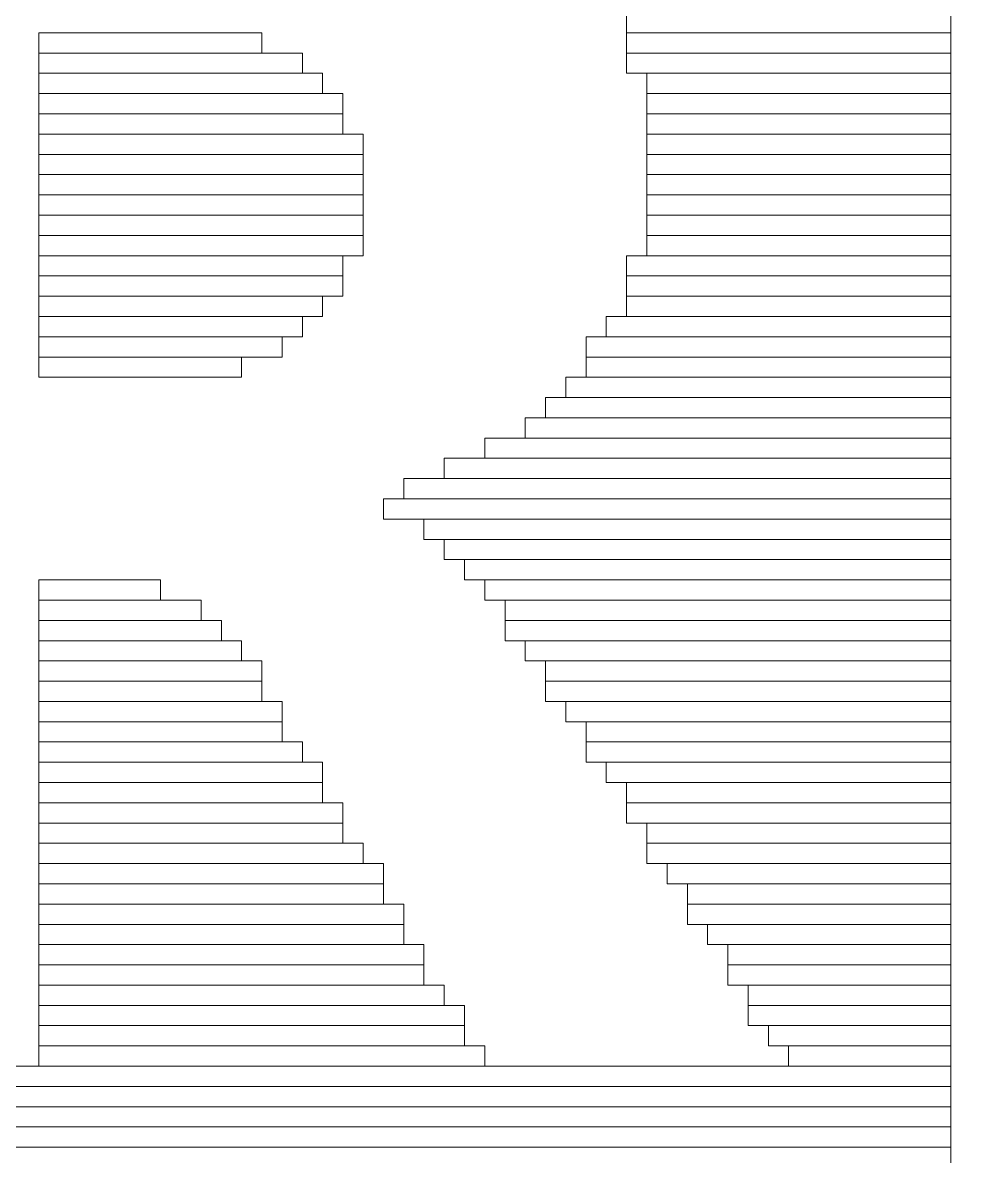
# Model space of a CAD drawing. Header units: millimetres. Extents: x -90 to 99, y -65 to 67.
# Drawn here: x -64.135 to -62.944, y 28.477 to 29.898 of the extents above; entities that cross this region are included whole.
import ezdxf

# ---------------------------------------------------------------- set-up
doc = ezdxf.new("R2010")
doc.units = ezdxf.units.MM
doc.header["$MEASUREMENT"] = 0
doc.layers.add('BG_OUTLINE', color=7, linetype='Continuous')
doc.layers.add('MA_PEN3', color=7, linetype='Continuous')

msp = doc.modelspace()

# ---------------------------------------------------------------- linework, layer by layer
at = {"layer": 'BG_OUTLINE', "color": 3, "lineweight": 9}
msp.add_open_spline([(-71.7269, -61.8795), (-71.7269, -61.8795), (-71.7343, 42.2681), (-71.7343, 42.2681), (-71.7343, 42.2681), (-71.7348, 43.0066), (-71.4419, 43.715), (-70.92, 44.2375), (-70.92, 44.2375), (-70.3982, 44.76), (-69.6866, 45.0538), (-68.9482, 45.0543), (-68.9482, 45.0543), (-68.9482, 45.0543), (75.2046, 45.0543), (75.2046, 45.0543), (75.2046, 45.0543), (76.8319, 45.0552), (78.1763, 43.7805), (78.2661, 42.1556), (78.2661, 42.1556), (78.2661, 42.1556), (78.2661, 31.2814), (78.2661, 31.2814), (78.2661, 31.2814), (78.2661, 31.2814), (72.2646, 31.2814), (72.2646, 31.2814), (72.2646, 31.2814), (72.2646, 31.2814), (72.2646, 26.9814), (72.2646, 26.9814), (72.2646, 26.9814), (72.2646, 26.9814), (78.2661, 26.9814), (78.2661, 26.9814), (78.2661, 26.9814), (78.2661, 26.9814), (78.2661, 18.6553), (78.2661, 18.6553), (78.2661, 18.6553), (78.2661, 18.6553), (72.2496, 18.6553), (72.2496, 18.6553), (72.2496, 18.6553), (72.2496, 18.6553), (72.2496, 14.3553), (72.2496, 14.3553), (72.2496, 14.3553), (72.2496, 14.3553), (78.2661, 14.3553), (78.2661, 14.3553), (78.2661, 14.3553), (78.2661, 14.3553), (78.2661, 9.255), (78.2661, 9.255), (78.2661, 9.255), (78.2661, 9.255), (72.2648, 9.255), (72.2648, 9.255), (72.2648, 9.255), (72.2648, 9.255), (72.2648, 4.955), (72.2648, 4.955), (72.2648, 4.955), (72.2648, 4.955), (78.2661, 4.955), (78.2661, 4.955), (78.2661, 4.955), (78.2661, 4.955), (78.2661, -3.3762), (78.2661, -3.3762), (78.2661, -3.3762), (78.2661, -3.3762), (72.2445, -3.3762), (72.2445, -3.3762), (72.2445, -3.3762), (72.2445, -3.3762), (72.2445, -7.6762), (72.2445, -7.6762), (72.2445, -7.6762), (72.2445, -7.6762), (78.2661, -7.6762), (78.2661, -7.6762), (78.2661, -7.6762), (78.2661, -7.6762), (78.2661, -12.7615), (78.2661, -12.7615), (78.2661, -12.7615), (78.2661, -12.7615), (72.2651, -12.7615), (72.2651, -12.7615), (72.2651, -12.7615), (72.2651, -12.7615), (72.2651, -17.0615), (72.2651, -17.0615), (72.2651, -17.0615), (72.2651, -17.0615), (78.2661, -17.0615), (78.2661, -17.0615), (78.2661, -17.0615), (78.2661, -17.0615), (78.2661, -25.4097), (78.2661, -25.4097), (78.2661, -25.4097), (78.2661, -25.4097), (72.2656, -25.4097), (72.2656, -25.4097), (72.2656, -25.4097), (72.2656, -25.4097), (72.2656, -29.7097), (72.2656, -29.7097), (72.2656, -29.7097), (72.2656, -29.7097), (78.2661, -29.7097), (78.2661, -29.7097), (78.2661, -29.7097), (78.2661, -29.7097), (78.2661, -34.793), (78.2661, -34.793), (78.2661, -34.793), (78.2661, -34.793), (72.2679, -34.793), (72.2679, -34.793), (72.2679, -34.793), (72.2679, -34.793), (72.2679, -39.0929), (72.2679, -39.0929), (72.2679, -39.0929), (72.2679, -39.0929), (78.2661, -39.0929), (78.2661, -39.0929), (78.2661, -39.0929), (78.2661, -39.0929), (78.2661, -47.4269), (78.2661, -47.4269), (78.2661, -47.4269), (78.2661, -47.4269), (72.2679, -47.4269), (72.2679, -47.4269), (72.2679, -47.4269), (72.2679, -47.4269), (72.2679, -51.7269), (72.2679, -51.7269), (72.2679, -51.7269), (72.2679, -51.7269), (78.2661, -51.7269), (78.2661, -51.7269), (78.2661, -51.7269), (78.2661, -51.7269), (78.2661, -51.8138), (78.2661, -51.8138), (78.2661, -51.8138), (78.2661, -51.8138), (78.2656, -61.8468), (78.2656, -61.8468), (78.2656, -61.8468), (78.2661, -62.6669), (77.9407, -63.4536), (77.3612, -64.0339), (77.3612, -64.0339), (76.7817, -64.6142), (75.9915, -64.9405), (75.1713, -64.941), (75.1713, -64.941), (75.1713, -64.941), (-68.6609, -64.9456), (-68.6609, -64.9456), (-68.6609, -64.9456), (-69.4735, -64.9461), (-70.2531, -64.6237), (-70.8281, -64.0495), (-70.8281, -64.0495), (-71.4031, -63.4752), (-71.7264, -62.6922), (-71.7269, -61.8795)], degree=3, knots=[0, 0, 0, 0, 0.022727, 0.022727, 0.022727, 0.022727, 0.045455, 0.045455, 0.045455, 0.045455, 0.068182, 0.068182, 0.068182, 0.068182, 0.090909, 0.090909, 0.090909, 0.090909, 0.113636, 0.113636, 0.113636, 0.113636, 0.136364, 0.136364, 0.136364, 0.136364, 0.159091, 0.159091, 0.159091, 0.159091, 0.181818, 0.181818, 0.181818, 0.181818, 0.204545, 0.204545, 0.204545, 0.204545, 0.227273, 0.227273, 0.227273, 0.227273, 0.25, 0.25, 0.25, 0.25, 0.272727, 0.272727, 0.272727, 0.272727, 0.295455, 0.295455, 0.295455, 0.295455, 0.318182, 0.318182, 0.318182, 0.318182, 0.340909, 0.340909, 0.340909, 0.340909, 0.363636, 0.363636, 0.363636, 0.363636, 0.386364, 0.386364, 0.386364, 0.386364, 0.409091, 0.409091, 0.409091, 0.409091, 0.431818, 0.431818, 0.431818, 0.431818, 0.454545, 0.454545, 0.454545, 0.454545, 0.477273, 0.477273, 0.477273, 0.477273, 0.5, 0.5, 0.5, 0.5, 0.522727, 0.522727, 0.522727, 0.522727, 0.545455, 0.545455, 0.545455, 0.545455, 0.568182, 0.568182, 0.568182, 0.568182, 0.590909, 0.590909, 0.590909, 0.590909, 0.613636, 0.613636, 0.613636, 0.613636, 0.636364, 0.636364, 0.636364, 0.636364, 0.659091, 0.659091, 0.659091, 0.659091, 0.681818, 0.681818, 0.681818, 0.681818, 0.704545, 0.704545, 0.704545, 0.704545, 0.727273, 0.727273, 0.727273, 0.727273, 0.75, 0.75, 0.75, 0.75, 0.772727, 0.772727, 0.772727, 0.772727, 0.795455, 0.795455, 0.795455, 0.795455, 0.818182, 0.818182, 0.818182, 0.818182, 0.840909, 0.840909, 0.840909, 0.840909, 0.863636, 0.863636, 0.863636, 0.863636, 0.886364, 0.886364, 0.886364, 0.886364, 0.909091, 0.909091, 0.909091, 0.909091, 0.931818, 0.931818, 0.931818, 0.931818, 0.954545, 0.954545, 0.954545, 0.954545, 0.977273, 0.977273, 0.977273, 0.977273, 1, 1, 1, 1], dxfattribs=at)
at = {"layer": 'MA_PEN3', "color": 5, "lineweight": 9}
for points in [[(-63.3777, 29.8851), (-63.3777, 29.8851), (-63.3777, 29.9105), (-63.3777, 29.9105), (-63.3777, 29.9105), (-63.3777, 29.9105), (-62.9713, 29.9105), (-62.9713, 29.9105), (-62.9713, 29.9105), (-62.9713, 29.9105), (-62.9713, 29.8851), (-62.9713, 29.8851), (-62.9713, 29.8851), (-62.9713, 29.8851), (-63.3777, 29.8851), (-63.3777, 29.8851)], [(-64.1143, 29.8597), (-64.1143, 29.8597), (-64.1143, 29.8851), (-64.1143, 29.8851), (-64.1143, 29.8851), (-64.1143, 29.8851), (-63.8349, 29.8851), (-63.8349, 29.8851), (-63.8349, 29.8851), (-63.8349, 29.8851), (-63.8349, 29.8597), (-63.8349, 29.8597), (-63.8349, 29.8597), (-63.8349, 29.8597), (-64.1143, 29.8597), (-64.1143, 29.8597)], [(-63.3777, 29.8597), (-63.3777, 29.8597), (-63.3777, 29.8851), (-63.3777, 29.8851), (-63.3777, 29.8851), (-63.3777, 29.8851), (-62.9713, 29.8851), (-62.9713, 29.8851), (-62.9713, 29.8851), (-62.9713, 29.8851), (-62.9713, 29.8597), (-62.9713, 29.8597), (-62.9713, 29.8597), (-62.9713, 29.8597), (-63.3777, 29.8597), (-63.3777, 29.8597)], [(-64.1143, 29.8343), (-64.1143, 29.8343), (-64.1143, 29.8597), (-64.1143, 29.8597), (-64.1143, 29.8597), (-64.1143, 29.8597), (-63.7841, 29.8597), (-63.7841, 29.8597), (-63.7841, 29.8597), (-63.7841, 29.8597), (-63.7841, 29.8343), (-63.7841, 29.8343), (-63.7841, 29.8343), (-63.7841, 29.8343), (-64.1143, 29.8343), (-64.1143, 29.8343)], [(-63.3777, 29.8343), (-63.3777, 29.8343), (-63.3777, 29.8597), (-63.3777, 29.8597), (-63.3777, 29.8597), (-63.3777, 29.8597), (-62.9713, 29.8597), (-62.9713, 29.8597), (-62.9713, 29.8597), (-62.9713, 29.8597), (-62.9713, 29.8343), (-62.9713, 29.8343), (-62.9713, 29.8343), (-62.9713, 29.8343), (-63.3777, 29.8343), (-63.3777, 29.8343)], [(-64.1143, 29.8089), (-64.1143, 29.8089), (-64.1143, 29.8343), (-64.1143, 29.8343), (-64.1143, 29.8343), (-64.1143, 29.8343), (-63.7587, 29.8343), (-63.7587, 29.8343), (-63.7587, 29.8343), (-63.7587, 29.8343), (-63.7587, 29.8089), (-63.7587, 29.8089), (-63.7587, 29.8089), (-63.7587, 29.8089), (-64.1143, 29.8089), (-64.1143, 29.8089)], [(-63.3523, 29.8089), (-63.3523, 29.8089), (-63.3523, 29.8343), (-63.3523, 29.8343), (-63.3523, 29.8343), (-63.3523, 29.8343), (-62.9713, 29.8343), (-62.9713, 29.8343), (-62.9713, 29.8343), (-62.9713, 29.8343), (-62.9713, 29.8089), (-62.9713, 29.8089), (-62.9713, 29.8089), (-62.9713, 29.8089), (-63.3523, 29.8089), (-63.3523, 29.8089)], [(-64.1143, 29.7835), (-64.1143, 29.7835), (-64.1143, 29.8089), (-64.1143, 29.8089), (-64.1143, 29.8089), (-64.1143, 29.8089), (-63.7333, 29.8089), (-63.7333, 29.8089), (-63.7333, 29.8089), (-63.7333, 29.8089), (-63.7333, 29.7835), (-63.7333, 29.7835), (-63.7333, 29.7835), (-63.7333, 29.7835), (-64.1143, 29.7835), (-64.1143, 29.7835)], [(-63.3523, 29.7835), (-63.3523, 29.7835), (-63.3523, 29.8089), (-63.3523, 29.8089), (-63.3523, 29.8089), (-63.3523, 29.8089), (-62.9713, 29.8089), (-62.9713, 29.8089), (-62.9713, 29.8089), (-62.9713, 29.8089), (-62.9713, 29.7835), (-62.9713, 29.7835), (-62.9713, 29.7835), (-62.9713, 29.7835), (-63.3523, 29.7835), (-63.3523, 29.7835)], [(-64.1143, 29.7581), (-64.1143, 29.7581), (-64.1143, 29.7835), (-64.1143, 29.7835), (-64.1143, 29.7835), (-64.1143, 29.7835), (-63.7333, 29.7835), (-63.7333, 29.7835), (-63.7333, 29.7835), (-63.7333, 29.7835), (-63.7333, 29.7581), (-63.7333, 29.7581), (-63.7333, 29.7581), (-63.7333, 29.7581), (-64.1143, 29.7581), (-64.1143, 29.7581)], [(-63.3523, 29.7581), (-63.3523, 29.7581), (-63.3523, 29.7835), (-63.3523, 29.7835), (-63.3523, 29.7835), (-63.3523, 29.7835), (-62.9713, 29.7835), (-62.9713, 29.7835), (-62.9713, 29.7835), (-62.9713, 29.7835), (-62.9713, 29.7581), (-62.9713, 29.7581), (-62.9713, 29.7581), (-62.9713, 29.7581), (-63.3523, 29.7581), (-63.3523, 29.7581)], [(-64.1143, 29.7327), (-64.1143, 29.7327), (-64.1143, 29.7581), (-64.1143, 29.7581), (-64.1143, 29.7581), (-64.1143, 29.7581), (-63.7079, 29.7581), (-63.7079, 29.7581), (-63.7079, 29.7581), (-63.7079, 29.7581), (-63.7079, 29.7327), (-63.7079, 29.7327), (-63.7079, 29.7327), (-63.7079, 29.7327), (-64.1143, 29.7327), (-64.1143, 29.7327)], [(-63.3523, 29.7327), (-63.3523, 29.7327), (-63.3523, 29.7581), (-63.3523, 29.7581), (-63.3523, 29.7581), (-63.3523, 29.7581), (-62.9713, 29.7581), (-62.9713, 29.7581), (-62.9713, 29.7581), (-62.9713, 29.7581), (-62.9713, 29.7327), (-62.9713, 29.7327), (-62.9713, 29.7327), (-62.9713, 29.7327), (-63.3523, 29.7327), (-63.3523, 29.7327)], [(-64.1143, 29.7073), (-64.1143, 29.7073), (-64.1143, 29.7327), (-64.1143, 29.7327), (-64.1143, 29.7327), (-64.1143, 29.7327), (-63.7079, 29.7327), (-63.7079, 29.7327), (-63.7079, 29.7327), (-63.7079, 29.7327), (-63.7079, 29.7073), (-63.7079, 29.7073), (-63.7079, 29.7073), (-63.7079, 29.7073), (-64.1143, 29.7073), (-64.1143, 29.7073)], [(-63.3523, 29.7073), (-63.3523, 29.7073), (-63.3523, 29.7327), (-63.3523, 29.7327), (-63.3523, 29.7327), (-63.3523, 29.7327), (-62.9713, 29.7327), (-62.9713, 29.7327), (-62.9713, 29.7327), (-62.9713, 29.7327), (-62.9713, 29.7073), (-62.9713, 29.7073), (-62.9713, 29.7073), (-62.9713, 29.7073), (-63.3523, 29.7073), (-63.3523, 29.7073)], [(-64.1143, 29.6819), (-64.1143, 29.6819), (-64.1143, 29.7073), (-64.1143, 29.7073), (-64.1143, 29.7073), (-64.1143, 29.7073), (-63.7079, 29.7073), (-63.7079, 29.7073), (-63.7079, 29.7073), (-63.7079, 29.7073), (-63.7079, 29.6819), (-63.7079, 29.6819), (-63.7079, 29.6819), (-63.7079, 29.6819), (-64.1143, 29.6819), (-64.1143, 29.6819)], [(-63.3523, 29.6819), (-63.3523, 29.6819), (-63.3523, 29.7073), (-63.3523, 29.7073), (-63.3523, 29.7073), (-63.3523, 29.7073), (-62.9713, 29.7073), (-62.9713, 29.7073), (-62.9713, 29.7073), (-62.9713, 29.7073), (-62.9713, 29.6819), (-62.9713, 29.6819), (-62.9713, 29.6819), (-62.9713, 29.6819), (-63.3523, 29.6819), (-63.3523, 29.6819)], [(-64.1143, 29.6565), (-64.1143, 29.6565), (-64.1143, 29.6819), (-64.1143, 29.6819), (-64.1143, 29.6819), (-64.1143, 29.6819), (-63.7079, 29.6819), (-63.7079, 29.6819), (-63.7079, 29.6819), (-63.7079, 29.6819), (-63.7079, 29.6565), (-63.7079, 29.6565), (-63.7079, 29.6565), (-63.7079, 29.6565), (-64.1143, 29.6565), (-64.1143, 29.6565)], [(-63.3523, 29.6565), (-63.3523, 29.6565), (-63.3523, 29.6819), (-63.3523, 29.6819), (-63.3523, 29.6819), (-63.3523, 29.6819), (-62.9713, 29.6819), (-62.9713, 29.6819), (-62.9713, 29.6819), (-62.9713, 29.6819), (-62.9713, 29.6565), (-62.9713, 29.6565), (-62.9713, 29.6565), (-62.9713, 29.6565), (-63.3523, 29.6565), (-63.3523, 29.6565)], [(-64.1143, 29.6311), (-64.1143, 29.6311), (-64.1143, 29.6565), (-64.1143, 29.6565), (-64.1143, 29.6565), (-64.1143, 29.6565), (-63.7079, 29.6565), (-63.7079, 29.6565), (-63.7079, 29.6565), (-63.7079, 29.6565), (-63.7079, 29.6311), (-63.7079, 29.6311), (-63.7079, 29.6311), (-63.7079, 29.6311), (-64.1143, 29.6311), (-64.1143, 29.6311)], [(-63.3523, 29.6311), (-63.3523, 29.6311), (-63.3523, 29.6565), (-63.3523, 29.6565), (-63.3523, 29.6565), (-63.3523, 29.6565), (-62.9713, 29.6565), (-62.9713, 29.6565), (-62.9713, 29.6565), (-62.9713, 29.6565), (-62.9713, 29.6311), (-62.9713, 29.6311), (-62.9713, 29.6311), (-62.9713, 29.6311), (-63.3523, 29.6311), (-63.3523, 29.6311)], [(-64.1143, 29.6057), (-64.1143, 29.6057), (-64.1143, 29.6311), (-64.1143, 29.6311), (-64.1143, 29.6311), (-64.1143, 29.6311), (-63.7079, 29.6311), (-63.7079, 29.6311), (-63.7079, 29.6311), (-63.7079, 29.6311), (-63.7079, 29.6057), (-63.7079, 29.6057), (-63.7079, 29.6057), (-63.7079, 29.6057), (-64.1143, 29.6057), (-64.1143, 29.6057)], [(-63.3523, 29.6057), (-63.3523, 29.6057), (-63.3523, 29.6311), (-63.3523, 29.6311), (-63.3523, 29.6311), (-63.3523, 29.6311), (-62.9713, 29.6311), (-62.9713, 29.6311), (-62.9713, 29.6311), (-62.9713, 29.6311), (-62.9713, 29.6057), (-62.9713, 29.6057), (-62.9713, 29.6057), (-62.9713, 29.6057), (-63.3523, 29.6057), (-63.3523, 29.6057)], [(-64.1143, 29.5803), (-64.1143, 29.5803), (-64.1143, 29.6057), (-64.1143, 29.6057), (-64.1143, 29.6057), (-64.1143, 29.6057), (-63.7333, 29.6057), (-63.7333, 29.6057), (-63.7333, 29.6057), (-63.7333, 29.6057), (-63.7333, 29.5803), (-63.7333, 29.5803), (-63.7333, 29.5803), (-63.7333, 29.5803), (-64.1143, 29.5803), (-64.1143, 29.5803)], [(-63.3777, 29.5803), (-63.3777, 29.5803), (-63.3777, 29.6057), (-63.3777, 29.6057), (-63.3777, 29.6057), (-63.3777, 29.6057), (-62.9713, 29.6057), (-62.9713, 29.6057), (-62.9713, 29.6057), (-62.9713, 29.6057), (-62.9713, 29.5803), (-62.9713, 29.5803), (-62.9713, 29.5803), (-62.9713, 29.5803), (-63.3777, 29.5803), (-63.3777, 29.5803)], [(-64.1143, 29.5549), (-64.1143, 29.5549), (-64.1143, 29.5803), (-64.1143, 29.5803), (-64.1143, 29.5803), (-64.1143, 29.5803), (-63.7333, 29.5803), (-63.7333, 29.5803), (-63.7333, 29.5803), (-63.7333, 29.5803), (-63.7333, 29.5549), (-63.7333, 29.5549), (-63.7333, 29.5549), (-63.7333, 29.5549), (-64.1143, 29.5549), (-64.1143, 29.5549)], [(-63.3777, 29.5549), (-63.3777, 29.5549), (-63.3777, 29.5803), (-63.3777, 29.5803), (-63.3777, 29.5803), (-63.3777, 29.5803), (-62.9713, 29.5803), (-62.9713, 29.5803), (-62.9713, 29.5803), (-62.9713, 29.5803), (-62.9713, 29.5549), (-62.9713, 29.5549), (-62.9713, 29.5549), (-62.9713, 29.5549), (-63.3777, 29.5549), (-63.3777, 29.5549)], [(-64.1143, 29.5295), (-64.1143, 29.5295), (-64.1143, 29.5549), (-64.1143, 29.5549), (-64.1143, 29.5549), (-64.1143, 29.5549), (-63.7587, 29.5549), (-63.7587, 29.5549), (-63.7587, 29.5549), (-63.7587, 29.5549), (-63.7587, 29.5295), (-63.7587, 29.5295), (-63.7587, 29.5295), (-63.7587, 29.5295), (-64.1143, 29.5295), (-64.1143, 29.5295)], [(-63.3777, 29.5295), (-63.3777, 29.5295), (-63.3777, 29.5549), (-63.3777, 29.5549), (-63.3777, 29.5549), (-63.3777, 29.5549), (-62.9713, 29.5549), (-62.9713, 29.5549), (-62.9713, 29.5549), (-62.9713, 29.5549), (-62.9713, 29.5295), (-62.9713, 29.5295), (-62.9713, 29.5295), (-62.9713, 29.5295), (-63.3777, 29.5295), (-63.3777, 29.5295)], [(-64.1143, 29.5041), (-64.1143, 29.5041), (-64.1143, 29.5295), (-64.1143, 29.5295), (-64.1143, 29.5295), (-64.1143, 29.5295), (-63.7841, 29.5295), (-63.7841, 29.5295), (-63.7841, 29.5295), (-63.7841, 29.5295), (-63.7841, 29.5041), (-63.7841, 29.5041), (-63.7841, 29.5041), (-63.7841, 29.5041), (-64.1143, 29.5041), (-64.1143, 29.5041)], [(-63.4031, 29.5041), (-63.4031, 29.5041), (-63.4031, 29.5295), (-63.4031, 29.5295), (-63.4031, 29.5295), (-63.4031, 29.5295), (-62.9713, 29.5295), (-62.9713, 29.5295), (-62.9713, 29.5295), (-62.9713, 29.5295), (-62.9713, 29.5041), (-62.9713, 29.5041), (-62.9713, 29.5041), (-62.9713, 29.5041), (-63.4031, 29.5041), (-63.4031, 29.5041)], [(-64.1143, 29.4787), (-64.1143, 29.4787), (-64.1143, 29.5041), (-64.1143, 29.5041), (-64.1143, 29.5041), (-64.1143, 29.5041), (-63.8095, 29.5041), (-63.8095, 29.5041), (-63.8095, 29.5041), (-63.8095, 29.5041), (-63.8095, 29.4787), (-63.8095, 29.4787), (-63.8095, 29.4787), (-63.8095, 29.4787), (-64.1143, 29.4787), (-64.1143, 29.4787)], [(-63.4285, 29.4787), (-63.4285, 29.4787), (-63.4285, 29.5041), (-63.4285, 29.5041), (-63.4285, 29.5041), (-63.4285, 29.5041), (-62.9713, 29.5041), (-62.9713, 29.5041), (-62.9713, 29.5041), (-62.9713, 29.5041), (-62.9713, 29.4787), (-62.9713, 29.4787), (-62.9713, 29.4787), (-62.9713, 29.4787), (-63.4285, 29.4787), (-63.4285, 29.4787)], [(-64.1143, 29.4533), (-64.1143, 29.4533), (-64.1143, 29.4787), (-64.1143, 29.4787), (-64.1143, 29.4787), (-64.1143, 29.4787), (-63.8603, 29.4787), (-63.8603, 29.4787), (-63.8603, 29.4787), (-63.8603, 29.4787), (-63.8603, 29.4533), (-63.8603, 29.4533), (-63.8603, 29.4533), (-63.8603, 29.4533), (-64.1143, 29.4533), (-64.1143, 29.4533)], [(-63.4285, 29.4533), (-63.4285, 29.4533), (-63.4285, 29.4787), (-63.4285, 29.4787), (-63.4285, 29.4787), (-63.4285, 29.4787), (-62.9713, 29.4787), (-62.9713, 29.4787), (-62.9713, 29.4787), (-62.9713, 29.4787), (-62.9713, 29.4533), (-62.9713, 29.4533), (-62.9713, 29.4533), (-62.9713, 29.4533), (-63.4285, 29.4533), (-63.4285, 29.4533)], [(-63.4539, 29.4279), (-63.4539, 29.4279), (-63.4539, 29.4533), (-63.4539, 29.4533), (-63.4539, 29.4533), (-63.4539, 29.4533), (-62.9713, 29.4533), (-62.9713, 29.4533), (-62.9713, 29.4533), (-62.9713, 29.4533), (-62.9713, 29.4279), (-62.9713, 29.4279), (-62.9713, 29.4279), (-62.9713, 29.4279), (-63.4539, 29.4279), (-63.4539, 29.4279)], [(-63.4793, 29.4025), (-63.4793, 29.4025), (-63.4793, 29.4279), (-63.4793, 29.4279), (-63.4793, 29.4279), (-63.4793, 29.4279), (-62.9713, 29.4279), (-62.9713, 29.4279), (-62.9713, 29.4279), (-62.9713, 29.4279), (-62.9713, 29.4025), (-62.9713, 29.4025), (-62.9713, 29.4025), (-62.9713, 29.4025), (-63.4793, 29.4025), (-63.4793, 29.4025)], [(-63.5047, 29.3771), (-63.5047, 29.3771), (-63.5047, 29.4025), (-63.5047, 29.4025), (-63.5047, 29.4025), (-63.5047, 29.4025), (-62.9713, 29.4025), (-62.9713, 29.4025), (-62.9713, 29.4025), (-62.9713, 29.4025), (-62.9713, 29.3771), (-62.9713, 29.3771), (-62.9713, 29.3771), (-62.9713, 29.3771), (-63.5047, 29.3771), (-63.5047, 29.3771)], [(-63.5555, 29.3517), (-63.5555, 29.3517), (-63.5555, 29.3771), (-63.5555, 29.3771), (-63.5555, 29.3771), (-63.5555, 29.3771), (-62.9713, 29.3771), (-62.9713, 29.3771), (-62.9713, 29.3771), (-62.9713, 29.3771), (-62.9713, 29.3517), (-62.9713, 29.3517), (-62.9713, 29.3517), (-62.9713, 29.3517), (-63.5555, 29.3517), (-63.5555, 29.3517)], [(-63.6063, 29.3263), (-63.6063, 29.3263), (-63.6063, 29.3517), (-63.6063, 29.3517), (-63.6063, 29.3517), (-63.6063, 29.3517), (-62.9713, 29.3517), (-62.9713, 29.3517), (-62.9713, 29.3517), (-62.9713, 29.3517), (-62.9713, 29.3263), (-62.9713, 29.3263), (-62.9713, 29.3263), (-62.9713, 29.3263), (-63.6063, 29.3263), (-63.6063, 29.3263)], [(-63.6571, 29.3009), (-63.6571, 29.3009), (-63.6571, 29.3263), (-63.6571, 29.3263), (-63.6571, 29.3263), (-63.6571, 29.3263), (-62.9713, 29.3263), (-62.9713, 29.3263), (-62.9713, 29.3263), (-62.9713, 29.3263), (-62.9713, 29.3009), (-62.9713, 29.3009), (-62.9713, 29.3009), (-62.9713, 29.3009), (-63.6571, 29.3009), (-63.6571, 29.3009)], [(-63.6825, 29.2755), (-63.6825, 29.2755), (-63.6825, 29.3009), (-63.6825, 29.3009), (-63.6825, 29.3009), (-63.6825, 29.3009), (-62.9713, 29.3009), (-62.9713, 29.3009), (-62.9713, 29.3009), (-62.9713, 29.3009), (-62.9713, 29.2755), (-62.9713, 29.2755), (-62.9713, 29.2755), (-62.9713, 29.2755), (-63.6825, 29.2755), (-63.6825, 29.2755)], [(-63.6317, 29.2501), (-63.6317, 29.2501), (-63.6317, 29.2755), (-63.6317, 29.2755), (-63.6317, 29.2755), (-63.6317, 29.2755), (-62.9713, 29.2755), (-62.9713, 29.2755), (-62.9713, 29.2755), (-62.9713, 29.2755), (-62.9713, 29.2501), (-62.9713, 29.2501), (-62.9713, 29.2501), (-62.9713, 29.2501), (-63.6317, 29.2501), (-63.6317, 29.2501)], [(-63.6063, 29.2247), (-63.6063, 29.2247), (-63.6063, 29.2501), (-63.6063, 29.2501), (-63.6063, 29.2501), (-63.6063, 29.2501), (-62.9713, 29.2501), (-62.9713, 29.2501), (-62.9713, 29.2501), (-62.9713, 29.2501), (-62.9713, 29.2247), (-62.9713, 29.2247), (-62.9713, 29.2247), (-62.9713, 29.2247), (-63.6063, 29.2247), (-63.6063, 29.2247)], [(-63.5809, 29.1993), (-63.5809, 29.1993), (-63.5809, 29.2247), (-63.5809, 29.2247), (-63.5809, 29.2247), (-63.5809, 29.2247), (-62.9713, 29.2247), (-62.9713, 29.2247), (-62.9713, 29.2247), (-62.9713, 29.2247), (-62.9713, 29.1993), (-62.9713, 29.1993), (-62.9713, 29.1993), (-62.9713, 29.1993), (-63.5809, 29.1993), (-63.5809, 29.1993)], [(-64.1143, 29.1739), (-64.1143, 29.1739), (-64.1143, 29.1993), (-64.1143, 29.1993), (-64.1143, 29.1993), (-64.1143, 29.1993), (-63.9619, 29.1993), (-63.9619, 29.1993), (-63.9619, 29.1993), (-63.9619, 29.1993), (-63.9619, 29.1739), (-63.9619, 29.1739), (-63.9619, 29.1739), (-63.9619, 29.1739), (-64.1143, 29.1739), (-64.1143, 29.1739)], [(-63.5555, 29.1739), (-63.5555, 29.1739), (-63.5555, 29.1993), (-63.5555, 29.1993), (-63.5555, 29.1993), (-63.5555, 29.1993), (-62.9713, 29.1993), (-62.9713, 29.1993), (-62.9713, 29.1993), (-62.9713, 29.1993), (-62.9713, 29.1739), (-62.9713, 29.1739), (-62.9713, 29.1739), (-62.9713, 29.1739), (-63.5555, 29.1739), (-63.5555, 29.1739)], [(-64.1143, 29.1485), (-64.1143, 29.1485), (-64.1143, 29.1739), (-64.1143, 29.1739), (-64.1143, 29.1739), (-64.1143, 29.1739), (-63.9111, 29.1739), (-63.9111, 29.1739), (-63.9111, 29.1739), (-63.9111, 29.1739), (-63.9111, 29.1485), (-63.9111, 29.1485), (-63.9111, 29.1485), (-63.9111, 29.1485), (-64.1143, 29.1485), (-64.1143, 29.1485)], [(-63.5301, 29.1485), (-63.5301, 29.1485), (-63.5301, 29.1739), (-63.5301, 29.1739), (-63.5301, 29.1739), (-63.5301, 29.1739), (-62.9713, 29.1739), (-62.9713, 29.1739), (-62.9713, 29.1739), (-62.9713, 29.1739), (-62.9713, 29.1485), (-62.9713, 29.1485), (-62.9713, 29.1485), (-62.9713, 29.1485), (-63.5301, 29.1485), (-63.5301, 29.1485)], [(-64.1143, 29.1231), (-64.1143, 29.1231), (-64.1143, 29.1485), (-64.1143, 29.1485), (-64.1143, 29.1485), (-64.1143, 29.1485), (-63.8857, 29.1485), (-63.8857, 29.1485), (-63.8857, 29.1485), (-63.8857, 29.1485), (-63.8857, 29.1231), (-63.8857, 29.1231), (-63.8857, 29.1231), (-63.8857, 29.1231), (-64.1143, 29.1231), (-64.1143, 29.1231)], [(-63.5301, 29.1231), (-63.5301, 29.1231), (-63.5301, 29.1485), (-63.5301, 29.1485), (-63.5301, 29.1485), (-63.5301, 29.1485), (-62.9713, 29.1485), (-62.9713, 29.1485), (-62.9713, 29.1485), (-62.9713, 29.1485), (-62.9713, 29.1231), (-62.9713, 29.1231), (-62.9713, 29.1231), (-62.9713, 29.1231), (-63.5301, 29.1231), (-63.5301, 29.1231)], [(-64.1143, 29.0977), (-64.1143, 29.0977), (-64.1143, 29.1231), (-64.1143, 29.1231), (-64.1143, 29.1231), (-64.1143, 29.1231), (-63.8603, 29.1231), (-63.8603, 29.1231), (-63.8603, 29.1231), (-63.8603, 29.1231), (-63.8603, 29.0977), (-63.8603, 29.0977), (-63.8603, 29.0977), (-63.8603, 29.0977), (-64.1143, 29.0977), (-64.1143, 29.0977)], [(-63.5047, 29.0977), (-63.5047, 29.0977), (-63.5047, 29.1231), (-63.5047, 29.1231), (-63.5047, 29.1231), (-63.5047, 29.1231), (-62.9713, 29.1231), (-62.9713, 29.1231), (-62.9713, 29.1231), (-62.9713, 29.1231), (-62.9713, 29.0977), (-62.9713, 29.0977), (-62.9713, 29.0977), (-62.9713, 29.0977), (-63.5047, 29.0977), (-63.5047, 29.0977)], [(-64.1143, 29.0723), (-64.1143, 29.0723), (-64.1143, 29.0977), (-64.1143, 29.0977), (-64.1143, 29.0977), (-64.1143, 29.0977), (-63.8349, 29.0977), (-63.8349, 29.0977), (-63.8349, 29.0977), (-63.8349, 29.0977), (-63.8349, 29.0723), (-63.8349, 29.0723), (-63.8349, 29.0723), (-63.8349, 29.0723), (-64.1143, 29.0723), (-64.1143, 29.0723)], [(-63.4793, 29.0723), (-63.4793, 29.0723), (-63.4793, 29.0977), (-63.4793, 29.0977), (-63.4793, 29.0977), (-63.4793, 29.0977), (-62.9713, 29.0977), (-62.9713, 29.0977), (-62.9713, 29.0977), (-62.9713, 29.0977), (-62.9713, 29.0723), (-62.9713, 29.0723), (-62.9713, 29.0723), (-62.9713, 29.0723), (-63.4793, 29.0723), (-63.4793, 29.0723)], [(-64.1143, 29.0469), (-64.1143, 29.0469), (-64.1143, 29.0723), (-64.1143, 29.0723), (-64.1143, 29.0723), (-64.1143, 29.0723), (-63.8349, 29.0723), (-63.8349, 29.0723), (-63.8349, 29.0723), (-63.8349, 29.0723), (-63.8349, 29.0469), (-63.8349, 29.0469), (-63.8349, 29.0469), (-63.8349, 29.0469), (-64.1143, 29.0469), (-64.1143, 29.0469)], [(-63.4793, 29.0469), (-63.4793, 29.0469), (-63.4793, 29.0723), (-63.4793, 29.0723), (-63.4793, 29.0723), (-63.4793, 29.0723), (-62.9713, 29.0723), (-62.9713, 29.0723), (-62.9713, 29.0723), (-62.9713, 29.0723), (-62.9713, 29.0469), (-62.9713, 29.0469), (-62.9713, 29.0469), (-62.9713, 29.0469), (-63.4793, 29.0469), (-63.4793, 29.0469)], [(-64.1143, 29.0215), (-64.1143, 29.0215), (-64.1143, 29.0469), (-64.1143, 29.0469), (-64.1143, 29.0469), (-64.1143, 29.0469), (-63.8095, 29.0469), (-63.8095, 29.0469), (-63.8095, 29.0469), (-63.8095, 29.0469), (-63.8095, 29.0215), (-63.8095, 29.0215), (-63.8095, 29.0215), (-63.8095, 29.0215), (-64.1143, 29.0215), (-64.1143, 29.0215)], [(-63.4539, 29.0215), (-63.4539, 29.0215), (-63.4539, 29.0469), (-63.4539, 29.0469), (-63.4539, 29.0469), (-63.4539, 29.0469), (-62.9713, 29.0469), (-62.9713, 29.0469), (-62.9713, 29.0469), (-62.9713, 29.0469), (-62.9713, 29.0215), (-62.9713, 29.0215), (-62.9713, 29.0215), (-62.9713, 29.0215), (-63.4539, 29.0215), (-63.4539, 29.0215)], [(-64.1143, 28.9961), (-64.1143, 28.9961), (-64.1143, 29.0215), (-64.1143, 29.0215), (-64.1143, 29.0215), (-64.1143, 29.0215), (-63.8095, 29.0215), (-63.8095, 29.0215), (-63.8095, 29.0215), (-63.8095, 29.0215), (-63.8095, 28.9961), (-63.8095, 28.9961), (-63.8095, 28.9961), (-63.8095, 28.9961), (-64.1143, 28.9961), (-64.1143, 28.9961)], [(-63.4285, 28.9961), (-63.4285, 28.9961), (-63.4285, 29.0215), (-63.4285, 29.0215), (-63.4285, 29.0215), (-63.4285, 29.0215), (-62.9713, 29.0215), (-62.9713, 29.0215), (-62.9713, 29.0215), (-62.9713, 29.0215), (-62.9713, 28.9961), (-62.9713, 28.9961), (-62.9713, 28.9961), (-62.9713, 28.9961), (-63.4285, 28.9961), (-63.4285, 28.9961)], [(-64.1143, 28.9707), (-64.1143, 28.9707), (-64.1143, 28.9961), (-64.1143, 28.9961), (-64.1143, 28.9961), (-64.1143, 28.9961), (-63.7841, 28.9961), (-63.7841, 28.9961), (-63.7841, 28.9961), (-63.7841, 28.9961), (-63.7841, 28.9707), (-63.7841, 28.9707), (-63.7841, 28.9707), (-63.7841, 28.9707), (-64.1143, 28.9707), (-64.1143, 28.9707)], [(-63.4285, 28.9707), (-63.4285, 28.9707), (-63.4285, 28.9961), (-63.4285, 28.9961), (-63.4285, 28.9961), (-63.4285, 28.9961), (-62.9713, 28.9961), (-62.9713, 28.9961), (-62.9713, 28.9961), (-62.9713, 28.9961), (-62.9713, 28.9707), (-62.9713, 28.9707), (-62.9713, 28.9707), (-62.9713, 28.9707), (-63.4285, 28.9707), (-63.4285, 28.9707)], [(-64.1143, 28.9453), (-64.1143, 28.9453), (-64.1143, 28.9707), (-64.1143, 28.9707), (-64.1143, 28.9707), (-64.1143, 28.9707), (-63.7587, 28.9707), (-63.7587, 28.9707), (-63.7587, 28.9707), (-63.7587, 28.9707), (-63.7587, 28.9453), (-63.7587, 28.9453), (-63.7587, 28.9453), (-63.7587, 28.9453), (-64.1143, 28.9453), (-64.1143, 28.9453)], [(-63.4031, 28.9453), (-63.4031, 28.9453), (-63.4031, 28.9707), (-63.4031, 28.9707), (-63.4031, 28.9707), (-63.4031, 28.9707), (-62.9713, 28.9707), (-62.9713, 28.9707), (-62.9713, 28.9707), (-62.9713, 28.9707), (-62.9713, 28.9453), (-62.9713, 28.9453), (-62.9713, 28.9453), (-62.9713, 28.9453), (-63.4031, 28.9453), (-63.4031, 28.9453)], [(-64.1143, 28.9199), (-64.1143, 28.9199), (-64.1143, 28.9453), (-64.1143, 28.9453), (-64.1143, 28.9453), (-64.1143, 28.9453), (-63.7587, 28.9453), (-63.7587, 28.9453), (-63.7587, 28.9453), (-63.7587, 28.9453), (-63.7587, 28.9199), (-63.7587, 28.9199), (-63.7587, 28.9199), (-63.7587, 28.9199), (-64.1143, 28.9199), (-64.1143, 28.9199)], [(-63.3777, 28.9199), (-63.3777, 28.9199), (-63.3777, 28.9453), (-63.3777, 28.9453), (-63.3777, 28.9453), (-63.3777, 28.9453), (-62.9713, 28.9453), (-62.9713, 28.9453), (-62.9713, 28.9453), (-62.9713, 28.9453), (-62.9713, 28.9199), (-62.9713, 28.9199), (-62.9713, 28.9199), (-62.9713, 28.9199), (-63.3777, 28.9199), (-63.3777, 28.9199)], [(-64.1143, 28.8945), (-64.1143, 28.8945), (-64.1143, 28.9199), (-64.1143, 28.9199), (-64.1143, 28.9199), (-64.1143, 28.9199), (-63.7333, 28.9199), (-63.7333, 28.9199), (-63.7333, 28.9199), (-63.7333, 28.9199), (-63.7333, 28.8945), (-63.7333, 28.8945), (-63.7333, 28.8945), (-63.7333, 28.8945), (-64.1143, 28.8945), (-64.1143, 28.8945)], [(-63.3777, 28.8945), (-63.3777, 28.8945), (-63.3777, 28.9199), (-63.3777, 28.9199), (-63.3777, 28.9199), (-63.3777, 28.9199), (-62.9713, 28.9199), (-62.9713, 28.9199), (-62.9713, 28.9199), (-62.9713, 28.9199), (-62.9713, 28.8945), (-62.9713, 28.8945), (-62.9713, 28.8945), (-62.9713, 28.8945), (-63.3777, 28.8945), (-63.3777, 28.8945)], [(-64.1143, 28.8691), (-64.1143, 28.8691), (-64.1143, 28.8945), (-64.1143, 28.8945), (-64.1143, 28.8945), (-64.1143, 28.8945), (-63.7333, 28.8945), (-63.7333, 28.8945), (-63.7333, 28.8945), (-63.7333, 28.8945), (-63.7333, 28.8691), (-63.7333, 28.8691), (-63.7333, 28.8691), (-63.7333, 28.8691), (-64.1143, 28.8691), (-64.1143, 28.8691)], [(-63.3523, 28.8691), (-63.3523, 28.8691), (-63.3523, 28.8945), (-63.3523, 28.8945), (-63.3523, 28.8945), (-63.3523, 28.8945), (-62.9713, 28.8945), (-62.9713, 28.8945), (-62.9713, 28.8945), (-62.9713, 28.8945), (-62.9713, 28.8691), (-62.9713, 28.8691), (-62.9713, 28.8691), (-62.9713, 28.8691), (-63.3523, 28.8691), (-63.3523, 28.8691)], [(-64.1143, 28.8437), (-64.1143, 28.8437), (-64.1143, 28.8691), (-64.1143, 28.8691), (-64.1143, 28.8691), (-64.1143, 28.8691), (-63.7079, 28.8691), (-63.7079, 28.8691), (-63.7079, 28.8691), (-63.7079, 28.8691), (-63.7079, 28.8437), (-63.7079, 28.8437), (-63.7079, 28.8437), (-63.7079, 28.8437), (-64.1143, 28.8437), (-64.1143, 28.8437)], [(-63.3523, 28.8437), (-63.3523, 28.8437), (-63.3523, 28.8691), (-63.3523, 28.8691), (-63.3523, 28.8691), (-63.3523, 28.8691), (-62.9713, 28.8691), (-62.9713, 28.8691), (-62.9713, 28.8691), (-62.9713, 28.8691), (-62.9713, 28.8437), (-62.9713, 28.8437), (-62.9713, 28.8437), (-62.9713, 28.8437), (-63.3523, 28.8437), (-63.3523, 28.8437)], [(-64.1143, 28.8183), (-64.1143, 28.8183), (-64.1143, 28.8437), (-64.1143, 28.8437), (-64.1143, 28.8437), (-64.1143, 28.8437), (-63.6825, 28.8437), (-63.6825, 28.8437), (-63.6825, 28.8437), (-63.6825, 28.8437), (-63.6825, 28.8183), (-63.6825, 28.8183), (-63.6825, 28.8183), (-63.6825, 28.8183), (-64.1143, 28.8183), (-64.1143, 28.8183)], [(-63.3269, 28.8183), (-63.3269, 28.8183), (-63.3269, 28.8437), (-63.3269, 28.8437), (-63.3269, 28.8437), (-63.3269, 28.8437), (-62.9713, 28.8437), (-62.9713, 28.8437), (-62.9713, 28.8437), (-62.9713, 28.8437), (-62.9713, 28.8183), (-62.9713, 28.8183), (-62.9713, 28.8183), (-62.9713, 28.8183), (-63.3269, 28.8183), (-63.3269, 28.8183)], [(-64.1143, 28.7929), (-64.1143, 28.7929), (-64.1143, 28.8183), (-64.1143, 28.8183), (-64.1143, 28.8183), (-64.1143, 28.8183), (-63.6825, 28.8183), (-63.6825, 28.8183), (-63.6825, 28.8183), (-63.6825, 28.8183), (-63.6825, 28.7929), (-63.6825, 28.7929), (-63.6825, 28.7929), (-63.6825, 28.7929), (-64.1143, 28.7929), (-64.1143, 28.7929)], [(-63.3015, 28.7929), (-63.3015, 28.7929), (-63.3015, 28.8183), (-63.3015, 28.8183), (-63.3015, 28.8183), (-63.3015, 28.8183), (-62.9713, 28.8183), (-62.9713, 28.8183), (-62.9713, 28.8183), (-62.9713, 28.8183), (-62.9713, 28.7929), (-62.9713, 28.7929), (-62.9713, 28.7929), (-62.9713, 28.7929), (-63.3015, 28.7929), (-63.3015, 28.7929)], [(-64.1143, 28.7675), (-64.1143, 28.7675), (-64.1143, 28.7929), (-64.1143, 28.7929), (-64.1143, 28.7929), (-64.1143, 28.7929), (-63.6571, 28.7929), (-63.6571, 28.7929), (-63.6571, 28.7929), (-63.6571, 28.7929), (-63.6571, 28.7675), (-63.6571, 28.7675), (-63.6571, 28.7675), (-63.6571, 28.7675), (-64.1143, 28.7675), (-64.1143, 28.7675)], [(-63.3015, 28.7675), (-63.3015, 28.7675), (-63.3015, 28.7929), (-63.3015, 28.7929), (-63.3015, 28.7929), (-63.3015, 28.7929), (-62.9713, 28.7929), (-62.9713, 28.7929), (-62.9713, 28.7929), (-62.9713, 28.7929), (-62.9713, 28.7675), (-62.9713, 28.7675), (-62.9713, 28.7675), (-62.9713, 28.7675), (-63.3015, 28.7675), (-63.3015, 28.7675)], [(-64.1143, 28.7421), (-64.1143, 28.7421), (-64.1143, 28.7675), (-64.1143, 28.7675), (-64.1143, 28.7675), (-64.1143, 28.7675), (-63.6571, 28.7675), (-63.6571, 28.7675), (-63.6571, 28.7675), (-63.6571, 28.7675), (-63.6571, 28.7421), (-63.6571, 28.7421), (-63.6571, 28.7421), (-63.6571, 28.7421), (-64.1143, 28.7421), (-64.1143, 28.7421)], [(-63.2761, 28.7421), (-63.2761, 28.7421), (-63.2761, 28.7675), (-63.2761, 28.7675), (-63.2761, 28.7675), (-63.2761, 28.7675), (-62.9713, 28.7675), (-62.9713, 28.7675), (-62.9713, 28.7675), (-62.9713, 28.7675), (-62.9713, 28.7421), (-62.9713, 28.7421), (-62.9713, 28.7421), (-62.9713, 28.7421), (-63.2761, 28.7421), (-63.2761, 28.7421)], [(-64.1143, 28.7167), (-64.1143, 28.7167), (-64.1143, 28.7421), (-64.1143, 28.7421), (-64.1143, 28.7421), (-64.1143, 28.7421), (-63.6317, 28.7421), (-63.6317, 28.7421), (-63.6317, 28.7421), (-63.6317, 28.7421), (-63.6317, 28.7167), (-63.6317, 28.7167), (-63.6317, 28.7167), (-63.6317, 28.7167), (-64.1143, 28.7167), (-64.1143, 28.7167)], [(-63.2507, 28.7167), (-63.2507, 28.7167), (-63.2507, 28.7421), (-63.2507, 28.7421), (-63.2507, 28.7421), (-63.2507, 28.7421), (-62.9713, 28.7421), (-62.9713, 28.7421), (-62.9713, 28.7421), (-62.9713, 28.7421), (-62.9713, 28.7167), (-62.9713, 28.7167), (-62.9713, 28.7167), (-62.9713, 28.7167), (-63.2507, 28.7167), (-63.2507, 28.7167)], [(-64.1143, 28.6913), (-64.1143, 28.6913), (-64.1143, 28.7167), (-64.1143, 28.7167), (-64.1143, 28.7167), (-64.1143, 28.7167), (-63.6317, 28.7167), (-63.6317, 28.7167), (-63.6317, 28.7167), (-63.6317, 28.7167), (-63.6317, 28.6913), (-63.6317, 28.6913), (-63.6317, 28.6913), (-63.6317, 28.6913), (-64.1143, 28.6913), (-64.1143, 28.6913)], [(-63.2507, 28.6913), (-63.2507, 28.6913), (-63.2507, 28.7167), (-63.2507, 28.7167), (-63.2507, 28.7167), (-63.2507, 28.7167), (-62.9713, 28.7167), (-62.9713, 28.7167), (-62.9713, 28.7167), (-62.9713, 28.7167), (-62.9713, 28.6913), (-62.9713, 28.6913), (-62.9713, 28.6913), (-62.9713, 28.6913), (-63.2507, 28.6913), (-63.2507, 28.6913)], [(-64.1143, 28.6659), (-64.1143, 28.6659), (-64.1143, 28.6913), (-64.1143, 28.6913), (-64.1143, 28.6913), (-64.1143, 28.6913), (-63.6063, 28.6913), (-63.6063, 28.6913), (-63.6063, 28.6913), (-63.6063, 28.6913), (-63.6063, 28.6659), (-63.6063, 28.6659), (-63.6063, 28.6659), (-63.6063, 28.6659), (-64.1143, 28.6659), (-64.1143, 28.6659)], [(-63.2253, 28.6659), (-63.2253, 28.6659), (-63.2253, 28.6913), (-63.2253, 28.6913), (-63.2253, 28.6913), (-63.2253, 28.6913), (-62.9713, 28.6913), (-62.9713, 28.6913), (-62.9713, 28.6913), (-62.9713, 28.6913), (-62.9713, 28.6659), (-62.9713, 28.6659), (-62.9713, 28.6659), (-62.9713, 28.6659), (-63.2253, 28.6659), (-63.2253, 28.6659)], [(-64.1143, 28.6405), (-64.1143, 28.6405), (-64.1143, 28.6659), (-64.1143, 28.6659), (-64.1143, 28.6659), (-64.1143, 28.6659), (-63.5809, 28.6659), (-63.5809, 28.6659), (-63.5809, 28.6659), (-63.5809, 28.6659), (-63.5809, 28.6405), (-63.5809, 28.6405), (-63.5809, 28.6405), (-63.5809, 28.6405), (-64.1143, 28.6405), (-64.1143, 28.6405)], [(-63.2253, 28.6405), (-63.2253, 28.6405), (-63.2253, 28.6659), (-63.2253, 28.6659), (-63.2253, 28.6659), (-63.2253, 28.6659), (-62.9713, 28.6659), (-62.9713, 28.6659), (-62.9713, 28.6659), (-62.9713, 28.6659), (-62.9713, 28.6405), (-62.9713, 28.6405), (-62.9713, 28.6405), (-62.9713, 28.6405), (-63.2253, 28.6405), (-63.2253, 28.6405)], [(-64.1143, 28.6151), (-64.1143, 28.6151), (-64.1143, 28.6405), (-64.1143, 28.6405), (-64.1143, 28.6405), (-64.1143, 28.6405), (-63.5809, 28.6405), (-63.5809, 28.6405), (-63.5809, 28.6405), (-63.5809, 28.6405), (-63.5809, 28.6151), (-63.5809, 28.6151), (-63.5809, 28.6151), (-63.5809, 28.6151), (-64.1143, 28.6151), (-64.1143, 28.6151)], [(-63.1999, 28.6151), (-63.1999, 28.6151), (-63.1999, 28.6405), (-63.1999, 28.6405), (-63.1999, 28.6405), (-63.1999, 28.6405), (-62.9713, 28.6405), (-62.9713, 28.6405), (-62.9713, 28.6405), (-62.9713, 28.6405), (-62.9713, 28.6151), (-62.9713, 28.6151), (-62.9713, 28.6151), (-62.9713, 28.6151), (-63.1999, 28.6151), (-63.1999, 28.6151)], [(-64.1143, 28.5897), (-64.1143, 28.5897), (-64.1143, 28.6151), (-64.1143, 28.6151), (-64.1143, 28.6151), (-64.1143, 28.6151), (-63.5555, 28.6151), (-63.5555, 28.6151), (-63.5555, 28.6151), (-63.5555, 28.6151), (-63.5555, 28.5897), (-63.5555, 28.5897), (-63.5555, 28.5897), (-63.5555, 28.5897), (-64.1143, 28.5897), (-64.1143, 28.5897)], [(-63.1745, 28.5897), (-63.1745, 28.5897), (-63.1745, 28.6151), (-63.1745, 28.6151), (-63.1745, 28.6151), (-63.1745, 28.6151), (-62.9713, 28.6151), (-62.9713, 28.6151), (-62.9713, 28.6151), (-62.9713, 28.6151), (-62.9713, 28.5897), (-62.9713, 28.5897), (-62.9713, 28.5897), (-62.9713, 28.5897), (-63.1745, 28.5897), (-63.1745, 28.5897)], [(-68.3307, 28.5643), (-68.3307, 28.5643), (-68.3307, 28.5897), (-68.3307, 28.5897), (-68.3307, 28.5897), (-68.3307, 28.5897), (-62.9713, 28.5897), (-62.9713, 28.5897), (-62.9713, 28.5897), (-62.9713, 28.5897), (-62.9713, 28.5643), (-62.9713, 28.5643), (-62.9713, 28.5643), (-62.9713, 28.5643), (-68.3307, 28.5643), (-68.3307, 28.5643)], [(-68.3307, 28.5389), (-68.3307, 28.5389), (-68.3307, 28.5643), (-68.3307, 28.5643), (-68.3307, 28.5643), (-68.3307, 28.5643), (-62.9713, 28.5643), (-62.9713, 28.5643), (-62.9713, 28.5643), (-62.9713, 28.5643), (-62.9713, 28.5389), (-62.9713, 28.5389), (-62.9713, 28.5389), (-62.9713, 28.5389), (-68.3307, 28.5389), (-68.3307, 28.5389)], [(-68.3307, 28.5135), (-68.3307, 28.5135), (-68.3307, 28.5389), (-68.3307, 28.5389), (-68.3307, 28.5389), (-68.3307, 28.5389), (-62.9713, 28.5389), (-62.9713, 28.5389), (-62.9713, 28.5389), (-62.9713, 28.5389), (-62.9713, 28.5135), (-62.9713, 28.5135), (-62.9713, 28.5135), (-62.9713, 28.5135), (-68.3307, 28.5135), (-68.3307, 28.5135)], [(-68.3307, 28.4881), (-68.3307, 28.4881), (-68.3307, 28.5135), (-68.3307, 28.5135), (-68.3307, 28.5135), (-68.3307, 28.5135), (-62.9713, 28.5135), (-62.9713, 28.5135), (-62.9713, 28.5135), (-62.9713, 28.5135), (-62.9713, 28.4881), (-62.9713, 28.4881), (-62.9713, 28.4881), (-62.9713, 28.4881), (-68.3307, 28.4881), (-68.3307, 28.4881)], [(-68.3307, 28.4627), (-68.3307, 28.4627), (-68.3307, 28.4881), (-68.3307, 28.4881), (-68.3307, 28.4881), (-68.3307, 28.4881), (-62.9713, 28.4881), (-62.9713, 28.4881), (-62.9713, 28.4881), (-62.9713, 28.4881), (-62.9713, 28.4627), (-62.9713, 28.4627), (-62.9713, 28.4627), (-62.9713, 28.4627), (-68.3307, 28.4627), (-68.3307, 28.4627)]]:
    msp.add_open_spline(points, degree=3, knots=[0, 0, 0, 0, 0.25, 0.25, 0.25, 0.25, 0.5, 0.5, 0.5, 0.5, 0.75, 0.75, 0.75, 0.75, 1, 1, 1, 1], dxfattribs=at)

doc.saveas('drawing.dxf')
